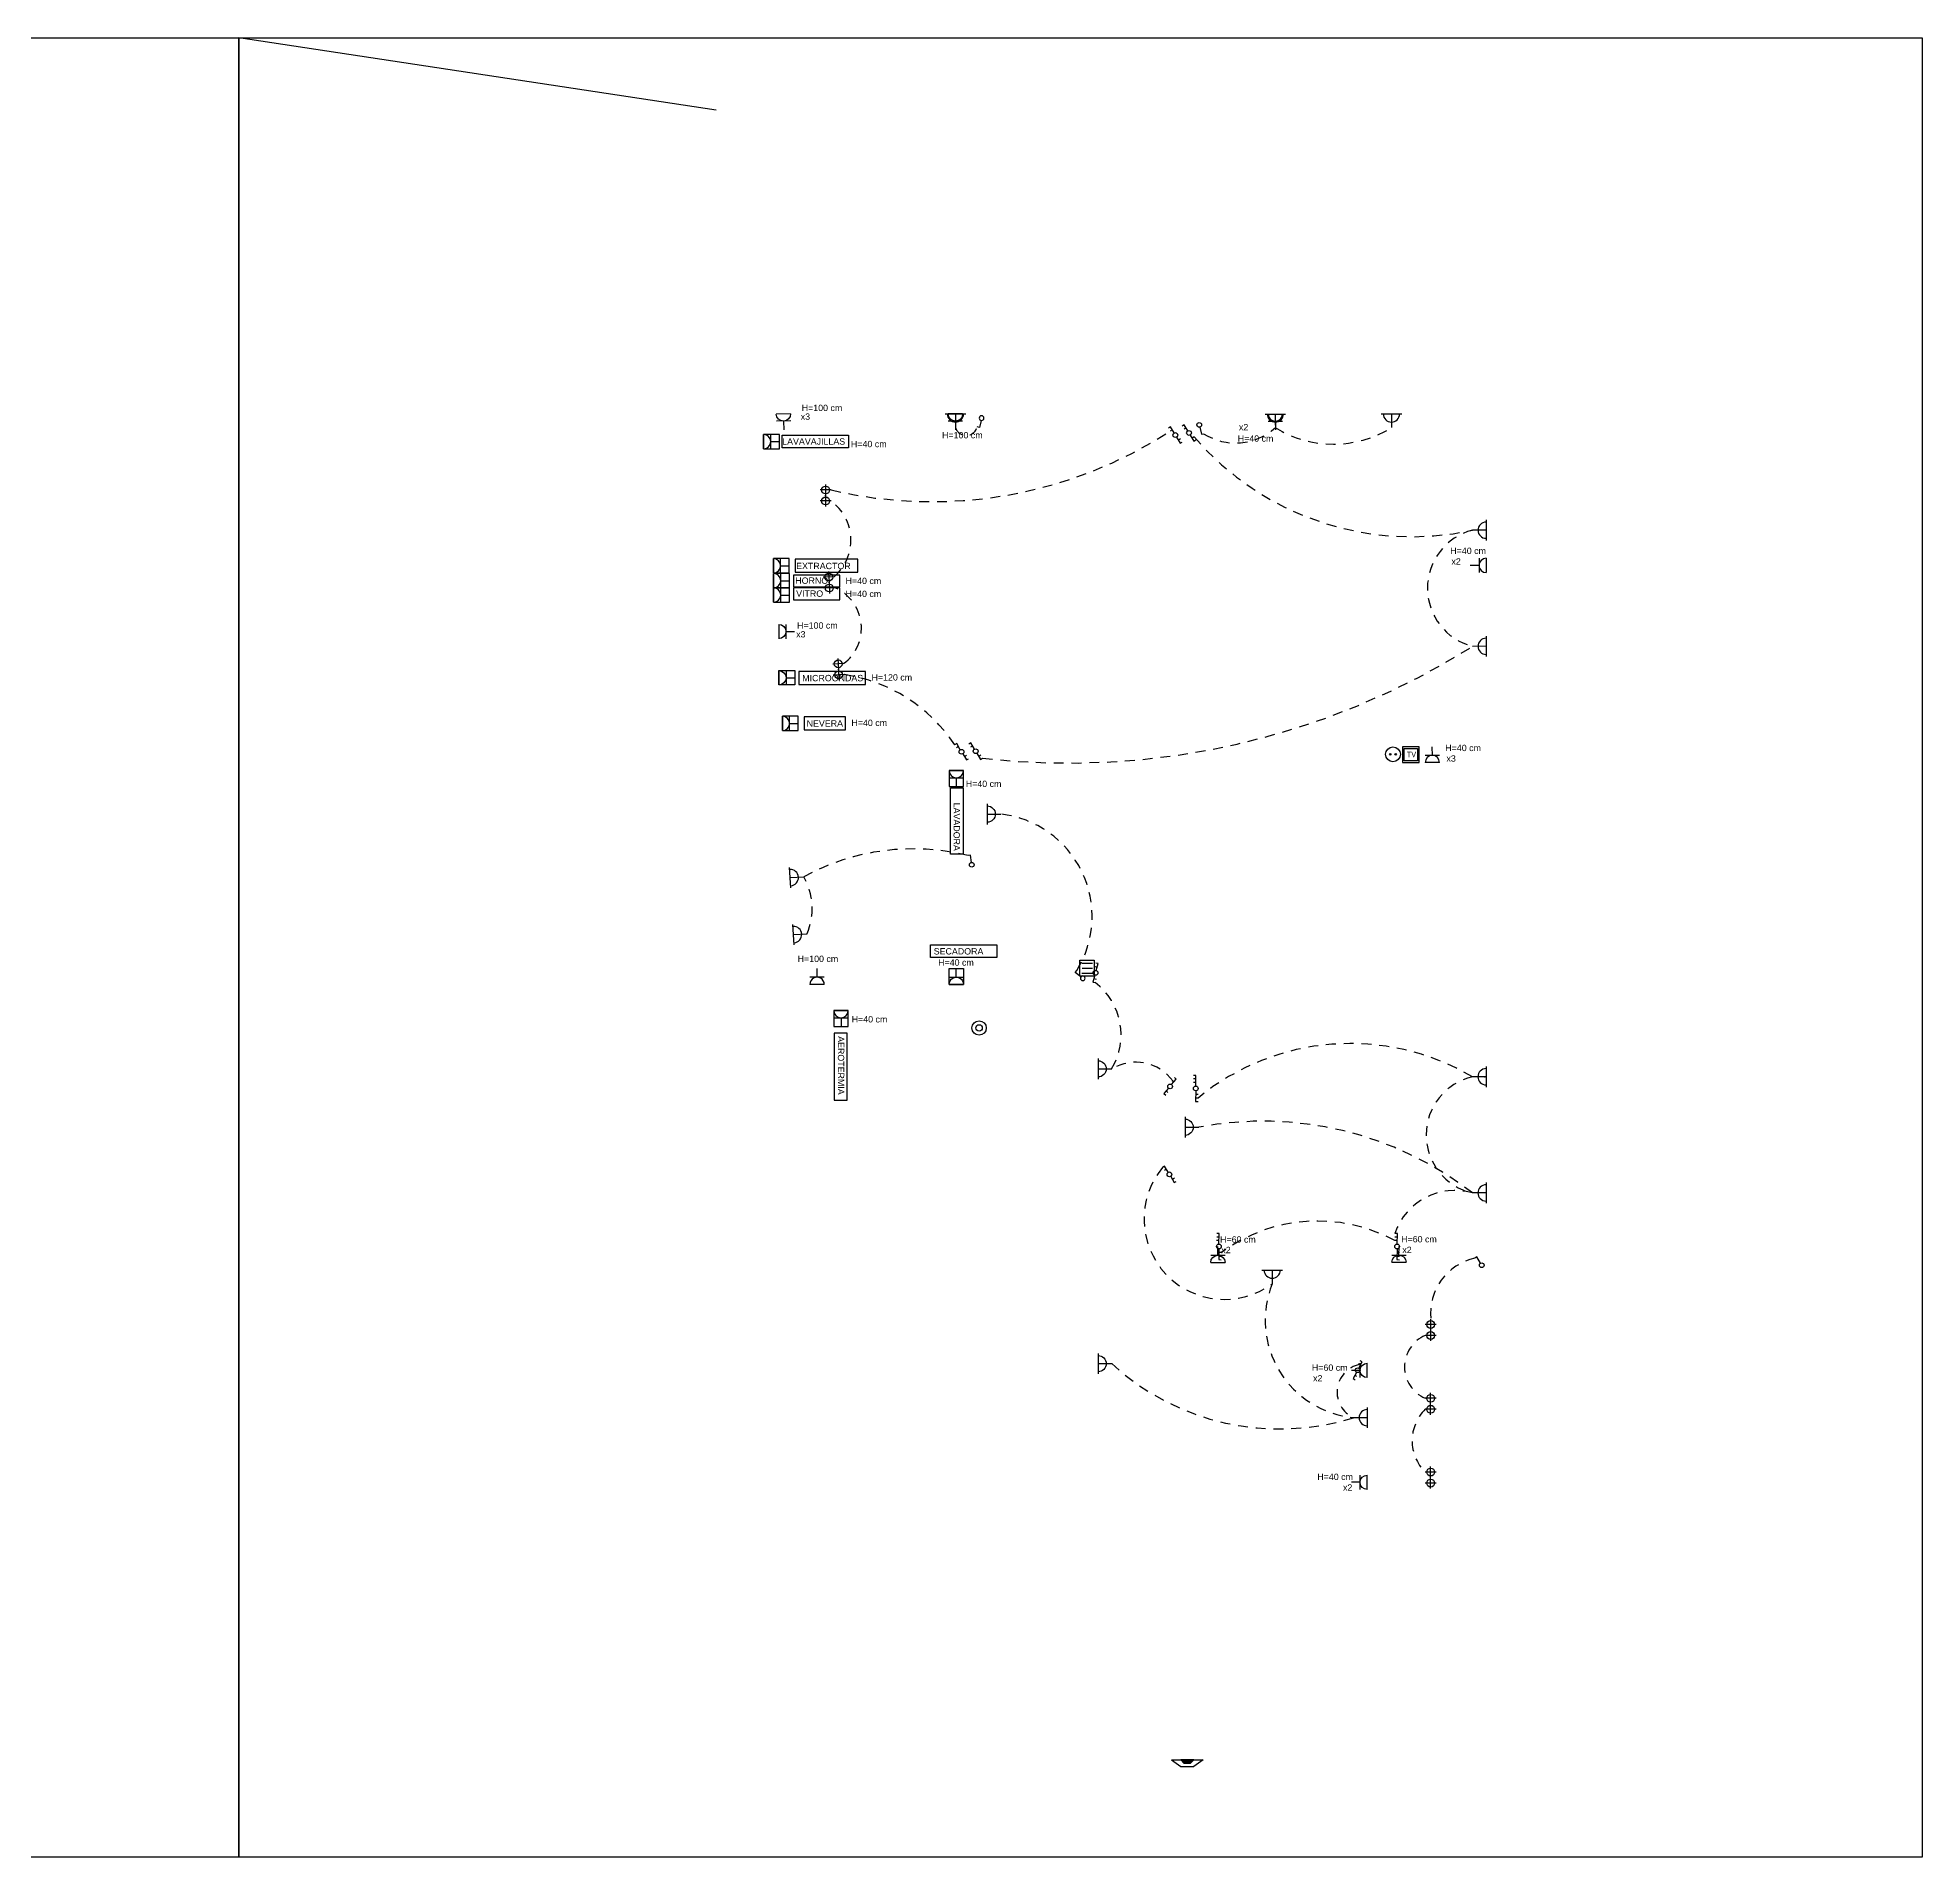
# Model space of a CAD drawing. Header units: metres. Extents: x -92 to 671, y -42 to 91.
# Drawn here: x 57.07 to 80.86, y -42.44 to -19.47 of the extents above; entities that cross this region are included whole.
import ezdxf

# ---------------------------------------------------------------- set-up
doc = ezdxf.new("R2010")
doc.units = ezdxf.units.M
doc.linetypes.add('RAYITAS2', pattern=[0.1875, 0.125, -0.0625])
for name, color, linetype in [('01Texto 1', 220, 'Continuous'), ('03electricidad', 220, 'Continuous'), ('03electricidad - iluminación', 220, 'Continuous'), ('03electricidad 1 - mecanismos', 232, 'Continuous')]:
    doc.layers.add(name, color=color, linetype=linetype)
doc.layers.add('02Albañilería', color=7, linetype='Continuous', lineweight=30)
doc.styles.add('ARIAL', font='arial.ttf')
doc.styles.add('ESTUDIO UNEN', font='')
doc.styles.add('UNEN', font='arial.ttf')
doc.styles.get('ESTUDIO UNEN').set_extended_font_data('Futura Bk BT')

# ---------------------------------------------------------------- blocks, each defined once
blk = doc.blocks.new('A$Cd804442c')
at = {"layer": '03electricidad 1 - mecanismos'}
for radius in [0.0904, 0.0404]:
    blk.add_circle((0.09, 0.09), radius, dxfattribs=at)
blk = doc.blocks.new('A$C1241cc2e')
at = {"layer": '03electricidad 1 - mecanismos', "color": 102}
for p, q in [((0.002, 0), (0, 0.181)), ((0.092, 0.001), (0.09, 0.182)), ((0.091, 0.091), (0.201, 0.092))]:
    blk.add_line(p, q, dxfattribs=at)
blk.add_arc((0.001, 0.09), 0.0904, 270.599, 90.599, dxfattribs=at)
blk = doc.blocks.new('A$C9939526f')
at = {"layer": '03electricidad 1 - mecanismos'}
for p, q in [((0, 0.181), (0.2, 0.181)), ((0, 0), (0, 0.181)), ((0.2, 0), (0, 0)), ((0.038, 0.156), (0.038, 0.025)), ((0.1, 0.155), (0.1, 0.024)), ((0.162, 0.156), (0.162, 0.025)), ((0.2, 0.181), (0.2, 0))]:
    blk.add_line(p, q, dxfattribs=at)
blk = doc.blocks.new('A$C609e2f00')
at = {"layer": '03electricidad 1 - mecanismos', "color": 0, "linetype": 'Continuous'}
for p, q in [((0, 0), (0, 0.181)), ((0.09, 0), (0.09, 0.181)), ((0.09, 0.09), (0.2, 0.09))]:
    blk.add_line(p, q, dxfattribs=at)
at = {"layer": '03electricidad 1 - mecanismos'}
blk.add_lwpolyline([(0, 0.181), (0, 0), (0.2, 0), (0.2, 0.181)], close=True, dxfattribs=at)
at = {"layer": '03electricidad 1 - mecanismos', "color": 0, "linetype": 'Continuous'}
blk.add_arc((0, 0.09), 0.0904, 270, 90, dxfattribs=at)
blk = doc.blocks.new('A$C94945e64')
at = {"layer": '03electricidad 1 - mecanismos'}
for p, q in [((0, 0.2), (0.181, 0.2)), ((0, 0.11), (0.181, 0.11)), ((0.09, 0.11), (0.091, 0))]:
    blk.add_line(p, q, dxfattribs=at)
blk.add_arc((0.09, 0.2), 0.0904, 180.0343, 0.0343, dxfattribs=at)
blk = doc.blocks.new('A$C91bf7df9')
at = {"layer": '03electricidad 1 - mecanismos'}
for points in [[(0, 0), (0.211, 0), (0.211, 0.2), (0, 0.2)], [(0.021, 0.178), (0.187, 0.178), (0.187, 0.022), (0.021, 0.022)]]:
    blk.add_lwpolyline(points, close=True, dxfattribs=at)
at = {"layer": '03electricidad 1 - mecanismos', "insert": (0.053, 0.137), "char_height": 0.0695, "attachment_point": 1, "rotation": 359.9692, "style": 'ESTUDIO UNEN'}
blk.add_mtext_dynamic_manual_height_columns('TV', width=0.54614, gutter_width=17.368, heights=[0], dxfattribs=at)
blk = doc.blocks.new('A$C1ebe7168')
at = {"layer": '03electricidad 1 - mecanismos'}
h = blk.add_hatch(color=256, dxfattribs=at)
h.dxf.hatch_style = 1
h.paths.add_polyline_path([(0.119, 0.093, -1), (0.137, 0.093, -1)])
h.paths.add_polyline_path([(0.049, 0.093, -1), (0.068, 0.093, -1)])
for centre, radius in [((0.093, 0.093), 0.0933), ((0.059, 0.093), 0.00948), ((0.128, 0.093), 0.00948)]:
    blk.add_circle(centre, radius, dxfattribs=at)
blk = doc.blocks.new('Toma de interfono_Toma de interfono')
at = {"layer": '03electricidad 1 - mecanismos'}
blk.add_hatch(color=256, dxfattribs=at).paths.add_polyline_path([(0.0225, 0.045), (0, 0.0225), (0, -0.0225), (0.0225, -0.045)])
for p, q in [((0.0225, 0.11), (0.0225, -0.11)), ((0.0225, -0.11), (-0.0225, -0.045))]:
    blk.add_line(p, q, dxfattribs=at)
blk.add_lwpolyline([(0.0225, 0.11), (-0.0225, 0.045), (-0.0225, -0.045)], dxfattribs=at)
blk.add_lwpolyline([(0.0225, 0.045), (0, 0.0225), (0, -0.0225), (0.0225, -0.045)], close=True, dxfattribs=at)
blk = doc.blocks.new('A$C3bea13b5')
at = {"layer": '03electricidad - iluminación'}
for p, q in [((0.154, 0.232), (0.154, 0)), ((0.154, 0.116), (0, 0.116))]:
    blk.add_line(p, q, dxfattribs=at)
blk.add_arc((0.154, 0.116), 0.0919, 90, 270, dxfattribs=at)
blk = doc.blocks.new('A$C2271a7fb')
at = {"layer": '03electricidad - iluminación'}
for p, q in [((0.058, 0.04), (0.143, 0.071)), ((0.143, 0.071), (0.133, 0.099))]:
    blk.add_line(p, q, dxfattribs=at)
blk.add_circle((0.03, 0.03), 0.03, dxfattribs=at)
blk = doc.blocks.new('A$C9439838d')
at = {"layer": '03electricidad - iluminación'}
for p, q in [((0.067, 0.082), (0, 0.022)), ((0, 0.022), (0.02, 0)), ((0.054, 0.03), (0.033, 0.052)), ((0.112, 0.123), (0.179, 0.183)), ((0.145, 0.153), (0.125, 0.175)), ((0.179, 0.183), (0.158, 0.205))]:
    blk.add_line(p, q, dxfattribs=at)
blk.add_circle((0.089, 0.103), 0.03, dxfattribs=at)

msp = doc.modelspace()

# ---------------------------------------------------------------- linework, layer by layer
at = {"layer": '01Texto 1'}
for points in [[(33.273, -19.468), (59.608, -19.468), (59.608, -42.435), (33.273, -42.435)], [(59.608, -19.468), (80.864, -19.468), (80.864, -42.435), (59.608, -42.435)]]:
    msp.add_lwpolyline(points, close=True, dxfattribs=at)
at = {"layer": '02Albañilería'}
msp.add_lwpolyline([(65.634, -20.383), (59.608, -19.468)], dxfattribs=at)
at = {"layer": '03electricidad - iluminación'}
for p, q in [((67.086, -25.177), (66.948, -25.177)), ((67.086, -25.315), (66.948, -25.315)), ((67.127, -26.273), (66.988, -26.279)), ((67.132, -26.411), (66.994, -26.417)), ((67.245, -27.369), (67.107, -27.375)), ((67.251, -27.507), (67.113, -27.513)), ((71.693, -32.566), (71.663, -32.566)), ((71.691, -32.701), (71.693, -32.566)), ((71.692, -32.611), (71.662, -32.61)), ((71.692, -32.656), (71.662, -32.655)), ((71.69, -32.761), (71.688, -32.896)), ((71.719, -32.806), (71.689, -32.806)), ((71.689, -32.851), (71.719, -32.851)), ((71.689, -32.896), (71.719, -32.896)), ((71.984, -34.651), (71.954, -34.651)), ((71.985, -34.561), (71.955, -34.561)), ((71.985, -34.606), (71.955, -34.606)), ((71.983, -34.696), (71.985, -34.561)), ((74.234, -34.651), (74.204, -34.651)), ((74.235, -34.606), (74.205, -34.606)), ((74.236, -34.561), (74.206, -34.561)), ((74.234, -34.696), (74.236, -34.561)), ((71.982, -34.756), (71.98, -34.891)), ((71.981, -34.846), (72.011, -34.847)), ((71.981, -34.891), (72.011, -34.892)), ((72.012, -34.802), (71.982, -34.801)), ((74.233, -34.756), (74.231, -34.891)), ((74.231, -34.846), (74.261, -34.847)), ((74.231, -34.891), (74.261, -34.892)), ((74.262, -34.802), (74.232, -34.801)), ((74.725, -35.71), (74.587, -35.71)), ((74.725, -35.849), (74.587, -35.849)), ((74.725, -36.642), (74.587, -36.642)), ((74.725, -36.78), (74.587, -36.78)), ((74.725, -37.573), (74.587, -37.573)), ((74.725, -37.712), (74.587, -37.712))]:
    msp.add_line(p, q, dxfattribs=at)
for points in [[(67.017, -25.108), (67.017, -25.246)], [(67.017, -25.246), (67.017, -25.384)], [(67.055, -26.207), (67.06, -26.345)], [(67.06, -26.345), (67.066, -26.483)], [(67.173, -27.303), (67.179, -27.441)], [(67.179, -27.441), (67.185, -27.579)], [(74.656, -35.641), (74.656, -35.779)], [(74.656, -35.779), (74.656, -35.918)], [(74.656, -36.711), (74.656, -36.573)], [(74.656, -36.849), (74.656, -36.711)], [(74.656, -37.642), (74.656, -37.504)], [(74.656, -37.781), (74.656, -37.642)]]:
    msp.add_lwpolyline(points, dxfattribs=at)
for centre, radius in [((67.017, -25.177), 0.0494), ((67.017, -25.315), 0.0494), ((67.057, -26.276), 0.0494), ((67.063, -26.414), 0.0494), ((67.176, -27.372), 0.0494), ((67.182, -27.51), 0.0494), ((71.691, -32.731), 0.03), ((71.983, -34.726), 0.03), ((74.233, -34.726), 0.03), ((74.656, -35.71), 0.0494), ((74.656, -35.849), 0.0494), ((74.656, -36.642), 0.0494), ((74.656, -36.78), 0.0494), ((74.656, -37.573), 0.0494), ((74.656, -37.712), 0.0494)]:
    msp.add_circle(centre, radius, dxfattribs=at)
at = {"layer": '03electricidad - iluminación', "linetype": 'RAYITAS2'}
for centre, radius, start, end in [((68.357, -19.788), 5.537, 256.7263, 302.954), ((68.792, -24.347), 0.142, 197.2948, 346.4844), ((74.417, -22.142), 3.625, 220.7363, 282.2305), ((72.193, -23.836), 0.748, 237.4326, 312.1944), ((73.428, -23.21), 1.389, 238.153, 301.8887), ((66.724, -25.81), 0.613, 311.0048, 53.8246), ((75.373, -26.417), 0.757, 104.4504, 255.5908), ((66.912, -26.922), 0.557, 306.6681, 66.7224), ((70.083, -19.055), 9.569, 263.4981, 302.2214), ((66.961, -29.506), 2.02, 33.4419, 81.7568), ((69.083, -30.559), 1.299, 328.2213, 83.5715), ((68.122, -32.584), 2.877, 76.0077, 118.6413), ((66.017, -30.462), 0.83, 337.6875, 29.0935), ((69.92, -32.055), 0.828, 328.8571, 52.8886), ((73.643, -35.196), 3.033, 59.4621, 129.3722), ((70.932, -32.985), 0.585, 36.222, 121.1036), ((75.352, -33.317), 0.752, 102.8857, 257.1144), ((72.54, -37.454), 4.31, 52.1611, 100.8598), ((72.054, -34.377), 1.017, 140.2981, 306.2864), ((74.96, -34.813), 0.795, 73.637, 161.5378), ((73.228, -36.457), 2.053, 61.5789, 126.2949), ((75.371, -35.573), 0.717, 102.5152, 185.4365), ((73.8, -35.658), 1.233, 158.0165, 264.6105), ((74.759, -36.245), 0.432, 113.3667, 246.6333), ((72.749, -33.894), 3.135, 227.4602, 287.3607), ((73.83, -36.563), 0.355, 101.6987, 245.6641), ((74.979, -37.177), 0.557, 134.6143, 225.3857)]:
    msp.add_arc(centre, radius, start, end, dxfattribs=at)
at = {"layer": '03electricidad - iluminación'}
for p in [(67.017, -25.246), (75.357, -25.684), (67.06, -26.345), (67.06, -26.345), (67.179, -27.441), (67.179, -27.441), (75.34, -32.583)]:
    msp.add_point(p, dxfattribs=at)
at = {"layer": '03electricidad 1 - mecanismos'}
for points in [[(66.631, -26.052), (66.631, -26.215), (67.423, -26.215), (67.423, -26.052)], [(66.613, -26.25), (66.613, -26.399), (67.197, -26.399), (67.197, -26.25)], [(66.613, -26.414), (66.613, -26.562), (67.197, -26.562), (67.197, -26.414)], [(66.678, -27.468), (66.678, -27.631), (67.519, -27.631), (67.519, -27.468)], [(66.745, -28.042), (66.745, -28.205), (67.27, -28.205), (67.27, -28.042)], [(67.126, -32.031), (67.126, -32.88), (67.29, -32.88), (67.291, -32.031)]]:
    msp.add_lwpolyline(points, close=True, dxfattribs=at)

# ---------------------------------------------------------------- block references
at = {"layer": '03electricidad', "color": 232, "xscale": 1.82238465038384, "yscale": 1.82238465038384, "zscale": 1.82238465038384, "rotation": 90}
msp.add_blockref('Toma de interfono_Toma de interfono', (71.583, -41.247), dxfattribs=at)
at = {"layer": '03electricidad - iluminación', "yscale": 1.11691504811759, "zscale": 1.11691504811759}
for p, xscale, rotation in [((68.786, -24.389), 1.11691504811759, 90.0371837196443), ((72.825, -24.39), 1.11691504811759, 90.0371837196443), ((74.291, -24.389), 1.11691504811759, 90.0371837196443), ((75.185, -25.814), 1.11691504811759, 0.0371832134701206), ((75.185, -27.28), 1.11691504811759, 0.0371832134701206), ((69.229, -29.398), -1.11691504811759, 359.9628167865299), ((66.734, -29.929), 1.11691504811759, 183.8096329290199), ((66.776, -30.648), 1.11691504811759, 183.8096329290199), ((70.629, -32.613), -1.11691504811759, 359.9628167865299), ((75.184, -32.713), 1.11691504811759, 0.0371832134701206), ((71.728, -33.35), -1.11691504811759, 359.9628167865299), ((75.184, -34.179), 1.11691504811759, 0.0371832134701206), ((72.786, -35.196), 1.11691504811759, 90.0743664267195), ((70.629, -36.334), -1.11691504811759, 359.9628167865299), ((73.684, -37.016), 1.11691504811759, 0.0371832134701206)]:
    msp.add_blockref('A$C3bea13b5', p, dxfattribs=dict(at, xscale=xscale, rotation=rotation))
at = {"layer": '03electricidad - iluminación', "xscale": -1}
for p, rotation in [((69.012, -24.236), 97.08986902562378), ((70.283, -31.378), 341.7872317376224)]:
    msp.add_blockref('A$C2271a7fb', p, dxfattribs=dict(at, rotation=rotation))
at = {"layer": '03electricidad - iluminación'}
for name, p, rotation in [('A$C9439838d', (71.516, -24.591), 78.52060535984398), ('A$C9439838d', (71.689, -24.565), 78.52060535984398), ('A$C2271a7fb', (71.709, -24.322), 262.9038347959057), ('A$C9439838d', (68.816, -28.589), 78.52060535984398), ('A$C9439838d', (68.995, -28.582), 78.52060535984398), ('A$C2271a7fb', (68.885, -29.943), 77.58886135778901), ('A$C9439838d', (70.445, -31.137), 212.2398944248492), ('A$C9439838d', (71.442, -32.592), 187.2657223241224), ('A$C9439838d', (71.441, -33.923), 78.52060535984398), ('A$C2271a7fb', (75.336, -34.986), 100.1691294883968), ('A$C9439838d', (73.684, -36.414), 18.98032256174026)]:
    msp.add_blockref(name, p, dxfattribs=dict(at, rotation=rotation))
at = {"layer": '03electricidad 1 - mecanismos', "xscale": -1}
for name, p, rotation in [('A$C94945e64', (66.579, -24.415), 1.320274547434721), ('A$C94945e64', (68.747, -24.417), 0.0343350322513647), ('A$C94945e64', (66.626, -26.873), 90.03433503225143), ('A$C609e2f00', (66.427, -27.457), 180.0000209826808), ('A$C609e2f00', (68.577, -31.417), 270.0000104913493), ('A$C94945e64', (71.88, -34.727), 180), ('A$C94945e64', (74.166, -34.725), 180), ('A$C94945e64', (73.656, -36.38), 270), ('A$C94945e64', (73.656, -37.792), 270)]:
    msp.add_blockref(name, p, dxfattribs=dict(at, rotation=rotation))
at = {"layer": '03electricidad 1 - mecanismos'}
for name, p in [('A$C94945e64', (72.605, -24.418)), ('A$Cd804442c', (68.865, -32.057))]:
    msp.add_blockref(name, p, dxfattribs=at)
for name, p, rotation in [('A$C609e2f00', (66.234, -24.657), 359.9999895086508), ('A$C609e2f00', (66.358, -26.224), 359.9999895086508), ('A$C94945e64', (75.157, -26.039), 270), ('A$C609e2f00', (66.36, -26.412), 359.9999895086508), ('A$C609e2f00', (66.36, -26.593), 359.9999895086508), ('A$C609e2f00', (66.472, -28.214), 359.9999895086508), ('A$C1ebe7168', (74.274, -28.42), 179.986902635024), ('A$C91bf7df9', (74.302, -28.617), 359.986902635024), ('A$C94945e64', (74.768, -28.417), 180), ('A$C609e2f00', (68.577, -28.719), 269.9999895086508), ('A$C9939526f', (70.41, -31.312), 89.99999999999451), ('A$C1241cc2e', (67, -31.419), 89.40100219481285), ('A$C609e2f00', (67.122, -31.748), 270)]:
    msp.add_blockref(name, p, dxfattribs=dict(at, rotation=rotation))

# ---------------------------------------------------------------- texts
at = {"layer": '03electricidad 1 - mecanismos', "style": 'UNEN'}
for s, rotation, p in [('x3', 0.016, (66.703, -24.291)), ('H=100 cm', 0.016, (66.715, -24.181)), ('H=100 cm', 0.016, (68.487, -24.525)), ('H=40 cm', 0.016, (67.337, -24.637)), ('EXTRACTOR', 360, (66.645, -26.176)), ('HORNO', 0, (66.634, -26.361)), ('H=40 cm', 0.016, (67.269, -26.364)), ('VITRO', 360, (66.645, -26.525)), ('H=40 cm', 0.016, (67.269, -26.528)), ('H=100 cm', 0.016, (66.657, -26.927)), ('x3', 0.016, (66.645, -27.038)), ('MICROONDAS', 0, (66.722, -27.591)), ('H=120 cm', 0.016, (67.597, -27.582)), ('H=40 cm', 0.016, (67.343, -28.156)), ('NEVERA', 0, (66.777, -28.163)), ('H=40 cm', 0.016, (68.787, -28.926)), ('H=40 cm', 0.016, (68.438, -31.181)), ('H=40 cm', 0.016, (67.346, -31.898))]:
    msp.add_text(s, height=0.08, rotation=rotation, dxfattribs=at).set_placement(p)
for s, p in [('H=40 cm', (72.221, -24.567)), ('x2', (72.236, -24.424)), ('H=40 cm', (74.904, -25.985)), ('x2', (74.919, -26.119)), ('H=40 cm', (74.841, -28.473)), ('x3', (74.856, -28.606)), ('H=60 cm', (71.998, -34.677)), ('x2', (72.013, -34.81)), ('H=60 cm', (74.284, -34.674)), ('x2', (74.299, -34.808)), ('H=60 cm', (73.157, -36.295)), ('x2', (73.172, -36.428)), ('H=40 cm', (73.225, -37.673)), ('x2', (73.55, -37.807))]:
    msp.add_text(s, height=0.08, dxfattribs=at).set_placement(p)
at = {"layer": '03electricidad 1 - mecanismos', "color": 102, "style": 'UNEN'}
msp.add_text('H=100 cm', height=0.08, dxfattribs=at).set_placement((66.664, -31.135))
at = {"layer": '03electricidad 1 - mecanismos', "insert": (67.264, -24.606), "char_height": 0.08, "attachment_point": 9, "style": 'UNEN', "bg_fill": 16, "box_fill_scale": 1.5, "bg_fill_color": 256, "bg_fill_transparency": 0}
msp.add_mtext_dynamic_manual_height_columns('LAVAVAJILLAS', width=0.75733, gutter_width=12.5, heights=[0], dxfattribs=at)
at = {"layer": '03electricidad 1 - mecanismos', "char_height": 0.08, "style": 'UNEN', "bg_fill": 16, "box_fill_scale": 1.5, "bg_fill_color": 256, "bg_fill_transparency": 0}
for s, insert, attachment_point, rotation in [('LAVADORA', (68.631, -29.732), 9, 270), ('SECADORA', (68.382, -31.041), 7, 0)]:
    msp.add_mtext_dynamic_manual_height_columns(s, width=0.75733, gutter_width=12.5, heights=[0], dxfattribs=dict(at, insert=insert, attachment_point=attachment_point, rotation=rotation))
at = {"layer": '03electricidad 1 - mecanismos', "insert": (67.252, -32.071), "char_height": 0.08, "attachment_point": 1, "rotation": 269.9617, "style": 'ARIAL'}
msp.add_mtext_dynamic_manual_height_columns('AEROTERMIA', width=262.54883, gutter_width=12.5, heights=[0], dxfattribs=at)

doc.saveas('drawing.dxf')
